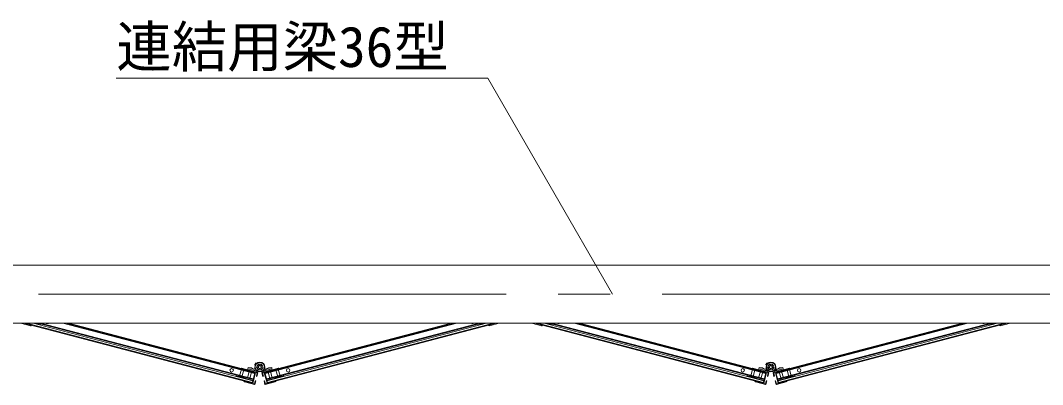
# Model space of a CAD drawing. Units: millimetres, scale not verified. Extents: x -10062 to 10062, y -16938 to 16938.
# Drawn here: x -6020 to -4250, y 13781 to 14412 of the extents above; entities that cross this region are included whole.
import ezdxf
from ezdxf.enums import TextEntityAlignment as Align

# ---------------------------------------------------------------- set-up
doc = ezdxf.new("R2010")
doc.units = ezdxf.units.MM
doc.header["$LTSCALE"] = 90
doc.linetypes.add('CHAIN2', pattern=[12, 9, -1, 1, -1])
doc.linetypes.add('DASHED1', pattern=[1.8, 1.2, -0.6])
for name, color, linetype, lineweight in [('0-6_ﾎﾞﾙﾄ類', 134, 'Continuous', 18), ('1-6_通芯', 134, 'CHAIN2', 18), ('1-9_標準ﾊﾟﾈﾙ', 134, 'Continuous', 18), ('1-B_文字', 134, 'Continuous', 18), ('2-1_連結用梁36', 134, 'Continuous', 18)]:
    doc.layers.add(name, color=color, linetype=linetype, lineweight=lineweight)
doc.styles.add('ＭＳ ゴシック', font='')
doc.styles.get('ＭＳ ゴシック').set_extended_font_data('MS Gothic')

msp = doc.modelspace()

# ---------------------------------------------------------------- linework, layer by layer
at = {"layer": '0-6_ﾎﾞﾙﾄ類'}
for p, q in [((-5607.89, 13806.35), (-5610.77, 13811.35)), ((-5602.11, 13806.35), (-5607.89, 13806.35)), ((-5602.11, 13816.35), (-5599.22, 13811.35)), ((-5599.22, 13811.35), (-5602.11, 13806.35)), ((-4722.89, 13806.35), (-4725.77, 13811.35)), ((-4717.12, 13806.35), (-4722.89, 13806.35)), ((-4717.12, 13816.35), (-4714.23, 13811.35)), ((-4714.23, 13811.35), (-4717.12, 13806.35))]:
    msp.add_line(p, q, dxfattribs=at)
for points in [[(-5610.77, 13811.35), (-5607.89, 13816.35), (-5602.11, 13816.35)], [(-4725.77, 13811.35), (-4722.89, 13816.35), (-4717.12, 13816.35)]]:
    msp.add_lwpolyline(points, dxfattribs=at)
for centre, radius in [((-5605, 13811.35), 4.9), ((-5605, 13811.35), 3), ((-5605, 13811.35), 2.46), ((-4720, 13811.35), 4.9), ((-4720, 13811.35), 3), ((-4720, 13811.35), 2.46)]:
    msp.add_circle(centre, radius, dxfattribs=at)
at = {"layer": '1-6_通芯'}
msp.add_line((-7068.5, 13937.5), (1138.5, 13937.5), dxfattribs=at)
at = {"layer": '1-9_標準ﾊﾟﾈﾙ'}
for p, q in [((-6019.62, 13887.4), (-6002.45, 13882.9)), ((-6014.08, 13887.5), (-6000.62, 13883.97)), ((-6009.35, 13887.5), (-5618.02, 13784.77)), ((-5989.66, 13887.5), (-5984.3, 13886.09)), ((-5987.58, 13885.41), (-5984.68, 13884.64)), ((-5984.94, 13887.5), (-5616.45, 13790.76)), ((-5984.3, 13886.09), (-5984.68, 13884.64)), ((-5945.95, 13887.5), (-5613.94, 13800.34)), ((-5264.06, 13887.5), (-5596.06, 13800.34)), ((-5225.07, 13887.5), (-5593.55, 13790.76)), ((-5200.65, 13887.5), (-5591.98, 13784.77)), ((-5220.34, 13887.5), (-5225.7, 13886.09)), ((-5225.7, 13886.09), (-5225.32, 13884.64)), ((-5222.42, 13885.41), (-5225.32, 13884.64)), ((-5195.93, 13887.5), (-5209.38, 13883.97)), ((-5190.37, 13887.4), (-5207.54, 13882.9)), ((-5134.63, 13887.4), (-5117.45, 13882.9)), ((-5129.07, 13887.5), (-5115.63, 13883.97)), ((-5124.35, 13887.5), (-4733.03, 13784.77)), ((-5104.66, 13887.5), (-5099.3, 13886.09)), ((-5102.59, 13885.41), (-5099.68, 13884.64)), ((-5099.93, 13887.5), (-4731.45, 13790.76)), ((-5099.3, 13886.09), (-5099.68, 13884.64)), ((-5060.94, 13887.5), (-4728.93, 13800.34)), ((-4379.06, 13887.5), (-4711.07, 13800.34)), ((-4340.07, 13887.5), (-4708.55, 13790.76)), ((-4315.65, 13887.5), (-4706.97, 13784.77)), ((-4335.34, 13887.5), (-4340.7, 13886.09)), ((-4340.7, 13886.09), (-4340.32, 13884.64)), ((-4337.41, 13885.41), (-4340.32, 13884.64)), ((-4310.92, 13887.5), (-4324.37, 13883.97)), ((-4305.38, 13887.4), (-4322.55, 13882.9)), ((-5637.81, 13807.85), (-5637.56, 13808.82)), ((-5613.63, 13801.5), (-5637.81, 13807.85)), ((-5636.94, 13809.17), (-5608.9, 13801.81)), ((-5611.96, 13818.15), (-5613.68, 13815.69)), ((-5613.56, 13815), (-5612.89, 13814.53)), ((-5613.5, 13811.35), (-5613.5, 13807.15)), ((-5610.56, 13817.78), (-5611.27, 13818.28)), ((-5573.05, 13809.17), (-5601.1, 13801.81)), ((-5596.5, 13811.35), (-5596.5, 13807.15)), ((-5596.37, 13801.5), (-5572.19, 13807.85)), ((-5595.2, 13807.49), (-5594.7, 13805.56)), ((-5572.19, 13807.85), (-5572.44, 13808.82)), ((-4752.81, 13807.85), (-4752.56, 13808.82)), ((-4728.63, 13801.5), (-4752.81, 13807.85)), ((-4751.95, 13809.17), (-4723.89, 13801.81)), ((-4726.96, 13818.15), (-4728.68, 13815.69)), ((-4728.55, 13815), (-4727.88, 13814.53)), ((-4728.5, 13811.35), (-4728.5, 13804.85)), ((-4728.5, 13811.35), (-4728.5, 13807.15)), ((-4727, 13806.53), (-4727, 13804.85)), ((-4725.56, 13817.78), (-4726.26, 13818.28)), ((-4688.06, 13809.17), (-4716.1, 13801.81)), ((-4713, 13806.53), (-4713, 13804.85)), ((-4711.5, 13811.35), (-4711.5, 13804.85)), ((-4711.5, 13811.35), (-4711.5, 13807.15)), ((-4711.36, 13801.5), (-4687.19, 13807.85)), ((-4710.2, 13807.49), (-4709.7, 13805.56)), ((-4687.19, 13807.85), (-4687.44, 13808.82)), ((-5645.77, 13797.22), (-5646.15, 13795.77)), ((-5643.25, 13795.01), (-5646.15, 13795.77)), ((-5616.76, 13789.6), (-5645.77, 13797.22)), ((-5633.58, 13792.46), (-5633.94, 13793.08)), ((-5617.13, 13788.15), (-5633.58, 13792.46)), ((-5617.13, 13788.15), (-5618.33, 13783.61)), ((-5613.63, 13801.5), (-5616.76, 13789.6)), ((-5611.1, 13795.41), (-5610.13, 13795.16)), ((-5608.54, 13801.19), (-5610.13, 13795.16)), ((-5601.46, 13801.19), (-5599.87, 13795.16)), ((-5598.91, 13795.41), (-5599.87, 13795.16)), ((-5596.37, 13801.5), (-5593.25, 13789.6)), ((-5593.25, 13789.6), (-5564.23, 13797.22)), ((-5592.86, 13788.15), (-5576.42, 13792.46)), ((-5592.86, 13788.15), (-5591.67, 13783.61)), ((-5576.42, 13792.46), (-5576.07, 13793.08)), ((-5566.75, 13795.01), (-5563.85, 13795.77)), ((-5564.23, 13797.22), (-5563.85, 13795.77)), ((-4760.77, 13797.22), (-4761.15, 13795.77)), ((-4758.25, 13795.01), (-4761.15, 13795.77)), ((-4731.75, 13789.6), (-4760.77, 13797.22)), ((-4748.58, 13792.46), (-4748.93, 13793.08)), ((-4732.14, 13788.15), (-4748.58, 13792.46)), ((-4732.14, 13788.15), (-4733.32, 13783.61)), ((-4728.63, 13801.5), (-4731.75, 13789.6)), ((-4726.1, 13795.41), (-4725.13, 13795.16)), ((-4723.54, 13801.19), (-4725.13, 13795.16)), ((-4716.46, 13801.19), (-4714.88, 13795.16)), ((-4713.9, 13795.41), (-4714.88, 13795.16)), ((-4711.36, 13801.5), (-4708.24, 13789.6)), ((-4708.24, 13789.6), (-4679.23, 13797.22)), ((-4707.86, 13788.15), (-4691.42, 13792.46)), ((-4707.86, 13788.15), (-4706.68, 13783.61)), ((-4691.42, 13792.46), (-4691.07, 13793.08)), ((-4681.75, 13795.01), (-4678.85, 13795.77)), ((-4679.23, 13797.22), (-4678.85, 13795.77)), ((-5618.33, 13783.61), (-5632.6, 13787.35)), ((-5614.35, 13781.01), (-5631.52, 13785.52)), ((-5612.16, 13787.42), (-5613.75, 13781.37)), ((-5613.13, 13787.67), (-5612.16, 13787.42)), ((-5596.88, 13787.67), (-5597.84, 13787.42)), ((-5597.84, 13787.42), (-5596.25, 13781.37)), ((-5595.64, 13781.01), (-5578.48, 13785.52)), ((-5591.67, 13783.61), (-5577.41, 13787.35)), ((-4733.32, 13783.61), (-4747.6, 13787.35)), ((-4729.36, 13781.01), (-4746.53, 13785.52)), ((-4727.16, 13787.42), (-4728.74, 13781.37)), ((-4728.12, 13787.67), (-4727.16, 13787.42)), ((-4711.88, 13787.67), (-4712.84, 13787.42)), ((-4712.84, 13787.42), (-4711.26, 13781.37)), ((-4710.64, 13781.01), (-4693.47, 13785.52)), ((-4706.68, 13783.61), (-4692.4, 13787.35))]:
    msp.add_line(p, q, dxfattribs=at)
at = {"layer": '1-9_標準ﾊﾟﾈﾙ', "linetype": 'DASHED1'}
for p, q in [((-5990.03, 13887.5), (-5990.26, 13886.62)), ((-5219.97, 13887.5), (-5219.74, 13886.62)), ((-5105.03, 13887.5), (-5105.26, 13886.62)), ((-4334.97, 13887.5), (-4334.74, 13886.62)), ((-5636.94, 13807.62), (-5640.07, 13795.72)), ((-5632.88, 13806.55), (-5636, 13794.65)), ((-5623.02, 13805.51), (-5623.4, 13804.07)), ((-5586.98, 13805.51), (-5586.6, 13804.07)), ((-5577.12, 13806.55), (-5574, 13794.65)), ((-5573.06, 13807.62), (-5569.94, 13795.72)), ((-4751.94, 13807.62), (-4755.06, 13795.72)), ((-4747.88, 13806.55), (-4751, 13794.65)), ((-4738.02, 13805.51), (-4738.4, 13804.07)), ((-4701.98, 13805.51), (-4701.6, 13804.07)), ((-4692.12, 13806.55), (-4689, 13794.65)), ((-4688.06, 13807.62), (-4684.93, 13795.72)), ((-5640.07, 13795.72), (-5640.32, 13794.75)), ((-5636, 13794.65), (-5636.26, 13793.69)), ((-5623.4, 13804.07), (-5626.52, 13792.17)), ((-5619.34, 13802.99), (-5622.46, 13791.1)), ((-5618.95, 13804.44), (-5619.34, 13802.99)), ((-5591.04, 13804.44), (-5590.66, 13802.99)), ((-5590.66, 13802.99), (-5587.54, 13791.1)), ((-5586.6, 13804.07), (-5583.47, 13792.17)), ((-5574, 13794.65), (-5573.74, 13793.69)), ((-5569.94, 13795.72), (-5569.69, 13794.75)), ((-4755.06, 13795.72), (-4755.32, 13794.75)), ((-4751, 13794.65), (-4751.25, 13793.69)), ((-4738.4, 13804.07), (-4741.52, 13792.17)), ((-4734.33, 13802.99), (-4737.47, 13791.1)), ((-4733.95, 13804.44), (-4734.33, 13802.99)), ((-4706.05, 13804.44), (-4705.66, 13802.99)), ((-4705.66, 13802.99), (-4702.54, 13791.1)), ((-4701.6, 13804.07), (-4698.48, 13792.17)), ((-4689, 13794.65), (-4688.75, 13793.69)), ((-4684.93, 13795.72), (-4684.68, 13794.75))]:
    msp.add_line(p, q, dxfattribs=at)
at = {"layer": '1-9_標準ﾊﾟﾈﾙ'}
for points in [[(-6014.08, 13887.5), (-5618.33, 13783.61), (-5613.33, 13802.66), (-5936.49, 13887.5)], [(-6009.35, 13887.5), (-5618.02, 13784.77), (-5617.26, 13787.67), (-5997.54, 13887.5)], [(-5987.58, 13885.41), (-5987.93, 13886.01), (-5993.6, 13887.5)], [(-5989.66, 13887.5), (-5616.76, 13789.6), (-5613.63, 13801.5), (-5941.22, 13887.5)], [(-5195.93, 13887.5), (-5591.67, 13783.61), (-5596.68, 13802.66), (-5273.51, 13887.5)], [(-5220.34, 13887.5), (-5593.25, 13789.6), (-5596.37, 13801.5), (-5268.78, 13887.5)], [(-5200.65, 13887.5), (-5591.98, 13784.77), (-5592.73, 13787.67), (-5212.47, 13887.5)], [(-5222.42, 13885.41), (-5222.06, 13886.01), (-5216.4, 13887.5)], [(-5129.07, 13887.5), (-4733.32, 13783.61), (-4728.33, 13802.66), (-5051.49, 13887.5)], [(-5124.35, 13887.5), (-4733.03, 13784.77), (-4732.26, 13787.67), (-5112.54, 13887.5)], [(-5102.59, 13885.41), (-5102.94, 13886.01), (-5108.6, 13887.5)], [(-5104.66, 13887.5), (-4731.75, 13789.6), (-4728.63, 13801.5), (-5056.22, 13887.5)], [(-4310.92, 13887.5), (-4706.68, 13783.61), (-4711.67, 13802.66), (-4388.51, 13887.5)], [(-4335.34, 13887.5), (-4708.24, 13789.6), (-4711.36, 13801.5), (-4383.78, 13887.5)], [(-4315.65, 13887.5), (-4706.97, 13784.77), (-4707.74, 13787.67), (-4327.46, 13887.5)], [(-4337.41, 13885.41), (-4337.06, 13886.01), (-4331.4, 13887.5)], [(-5612.18, 13806.8), (-5625.43, 13810.28), (-5625.94, 13808.35), (-5609.18, 13803.95)], [(-5597.82, 13806.8), (-5584.56, 13810.28), (-5584.06, 13808.35), (-5600.83, 13803.95)], [(-4727.18, 13806.8), (-4740.44, 13810.28), (-4740.94, 13808.35), (-4724.17, 13803.95)], [(-4712.81, 13806.8), (-4699.57, 13810.28), (-4699.05, 13808.35), (-4715.83, 13803.95)], [(-5643.25, 13795.01), (-5642.64, 13795.36), (-5633.94, 13793.08)], [(-5613.13, 13787.67), (-5614.46, 13782.59), (-5617.36, 13783.35), (-5612.66, 13801.25), (-5609.76, 13800.48), (-5611.1, 13795.41)], [(-5596.88, 13787.67), (-5595.54, 13782.59), (-5592.64, 13783.35), (-5597.33, 13801.25), (-5600.24, 13800.48), (-5598.91, 13795.41)], [(-5566.75, 13795.01), (-5567.36, 13795.36), (-5576.07, 13793.08)], [(-4758.25, 13795.01), (-4757.64, 13795.36), (-4748.93, 13793.08)], [(-4728.12, 13787.67), (-4729.45, 13782.59), (-4732.36, 13783.35), (-4727.66, 13801.25), (-4724.77, 13800.48), (-4726.1, 13795.41)], [(-4711.88, 13787.67), (-4710.54, 13782.59), (-4707.64, 13783.35), (-4712.34, 13801.25), (-4715.23, 13800.48), (-4713.9, 13795.41)], [(-4681.75, 13795.01), (-4682.36, 13795.36), (-4691.07, 13793.08)]]:
    msp.add_lwpolyline(points, dxfattribs=at)
for points in [[(-5610.47, 13804.29), (-5625.94, 13808.35), (-5626.45, 13806.41), (-5610.98, 13802.35)], [(-5584.06, 13808.35), (-5599.53, 13804.29), (-5599.03, 13802.35), (-5583.55, 13806.41)], [(-4725.47, 13804.29), (-4740.94, 13808.35), (-4741.45, 13806.41), (-4725.97, 13802.35)], [(-4699.05, 13808.35), (-4714.53, 13804.29), (-4714.03, 13802.35), (-4698.55, 13806.41)]]:
    msp.add_lwpolyline(points, close=True, dxfattribs=at)
for centre, radius in [((-5653.88, 13805.7), 3), ((-5605, 13811.35), 8.5), ((-5605, 13811.35), 8), ((-5556.12, 13805.7), 3), ((-4768.88, 13805.7), 3), ((-4720, 13811.35), 8.5), ((-4720, 13811.35), 8), ((-4671.12, 13805.7), 3)]:
    msp.add_circle(centre, radius, dxfattribs=at)
for centre, radius, start, end in [((-6002.07, 13884.34), 1.5, 255.29018, 345.29018), ((-5990.38, 13894.41), 8.5, 234.396, 283.363), ((-5973.07, 13889.5), 3, 221.858, 318.142), ((-5236.94, 13889.5), 3, 221.858, 318.142), ((-5219.61, 13894.41), 8.5, 256.637, 305.604), ((-5207.92, 13884.34), 1.5, 194.70982, 284.70982), ((-5190.51, 13887.89), 0.504, 284.70982, 308.92004), ((-5134.5, 13887.89), 0.504, 231.07996, 255.29018), ((-5117.08, 13884.34), 1.5, 255.29018, 345.29018), ((-5105.39, 13894.41), 8.5, 234.396, 283.363), ((-5088.07, 13889.5), 3, 221.858, 318.142), ((-4351.93, 13889.5), 3, 221.858, 318.142), ((-4334.62, 13894.41), 8.5, 256.637, 305.604), ((-4322.93, 13884.34), 1.5, 194.70982, 284.70982), ((-4305.5, 13887.89), 0.504, 284.70982, 308.92004), ((-4249.57, 13887.89), 0.504, 231.07996, 255.29018), ((-5637.08, 13808.69), 0.504, 75.29018, 165.29018), ((-5621.88, 13801.6), 8.5, 47.218, 103.363), ((-5613.27, 13815.41), 0.504, 145, 235), ((-5611.55, 13817.87), 0.504, 55, 145), ((-5588.13, 13801.6), 8.5, 76.637, 132.782), ((-5572.93, 13808.69), 0.504, 14.70982, 104.70982), ((-4752.07, 13808.69), 0.504, 75.29018, 165.29018), ((-4736.88, 13801.6), 8.5, 47.218, 103.363), ((-4728.27, 13815.41), 0.504, 145, 235), ((-4726.55, 13817.87), 0.504, 55, 145), ((-4703.12, 13801.6), 8.5, 76.637, 132.782), ((-4687.93, 13808.69), 0.504, 14.70982, 104.70982), ((-5636.39, 13801.47), 8.5, 227.218, 283.363), ((-5609.02, 13801.32), 0.504, 345.29018, 75.29018), ((-5600.98, 13801.32), 0.504, 104.70982, 194.70982), ((-5573.62, 13801.47), 8.5, 256.637, 312.782), ((-4751.38, 13801.47), 8.5, 227.218, 283.363), ((-4724.03, 13801.32), 0.504, 345.29018, 75.29018), ((-4715.97, 13801.32), 0.504, 104.70982, 194.70982), ((-4688.62, 13801.47), 8.5, 256.637, 312.782), ((-5631.15, 13786.97), 1.5, 165.29018, 255.29018), ((-5614.23, 13781.49), 0.504, 255.29018, 345.29018), ((-5595.77, 13781.49), 0.504, 194.70982, 284.70982), ((-5578.86, 13786.97), 1.5, 284.70982, 14.70982), ((-4746.14, 13786.97), 1.5, 165.29018, 255.29018), ((-4729.23, 13781.49), 0.504, 255.29018, 345.29018), ((-4710.77, 13781.49), 0.504, 194.70982, 284.70982), ((-4693.86, 13786.97), 1.5, 284.70982, 14.70982)]:
    msp.add_arc(centre, radius, start, end, dxfattribs=at)
at = {"layer": '1-B_文字'}
msp.add_line((-5853.62, 14311.82), (-5211.07, 14311.82), dxfattribs=at)
msp.add_lwpolyline([(-4994.39, 13937.5), (-5210.5, 14311.82), (-5210.86, 14311.82)], dxfattribs=at)
at = {"layer": '2-1_連結用梁36'}
msp.add_lwpolyline([(-3368.5, 13887.5), (-7062.5, 13887.5), (-7062.5, 13987.5), (-3368.5, 13987.5)], close=True, dxfattribs=at)

# ---------------------------------------------------------------- texts
at = {"layer": '1-B_文字', "style": 'ＭＳ ゴシック'}
msp.add_text('連結用梁36型', height=70.38, dxfattribs=at).set_placement((-5853.62, 14309.86), align=Align.BOTTOM_LEFT)

doc.saveas('drawing.dxf')
